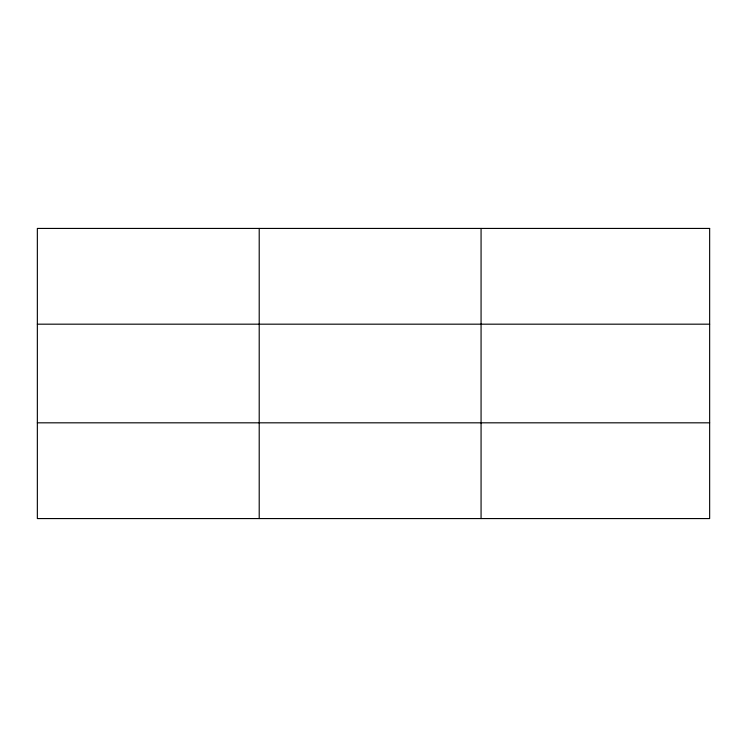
<?xml version="1.0" encoding="UTF-8"?>
<svg xmlns="http://www.w3.org/2000/svg" width="747" height="747" viewBox="0 0 747 747"><rect width="100%" height="100%" fill="white"/><g stroke="black" fill="none" stroke-linecap="round" stroke-linejoin="round"><path stroke-width="1.12" d="M259.209 518.567L259.209 228.433M481.068 518.567L481.068 228.433M37.35 324.179L709.65 324.179M37.35 422.821L709.65 422.821M709.65 228.433L37.35 228.433L37.35 518.567L709.65 518.567L709.65 228.433"/></g></svg>
